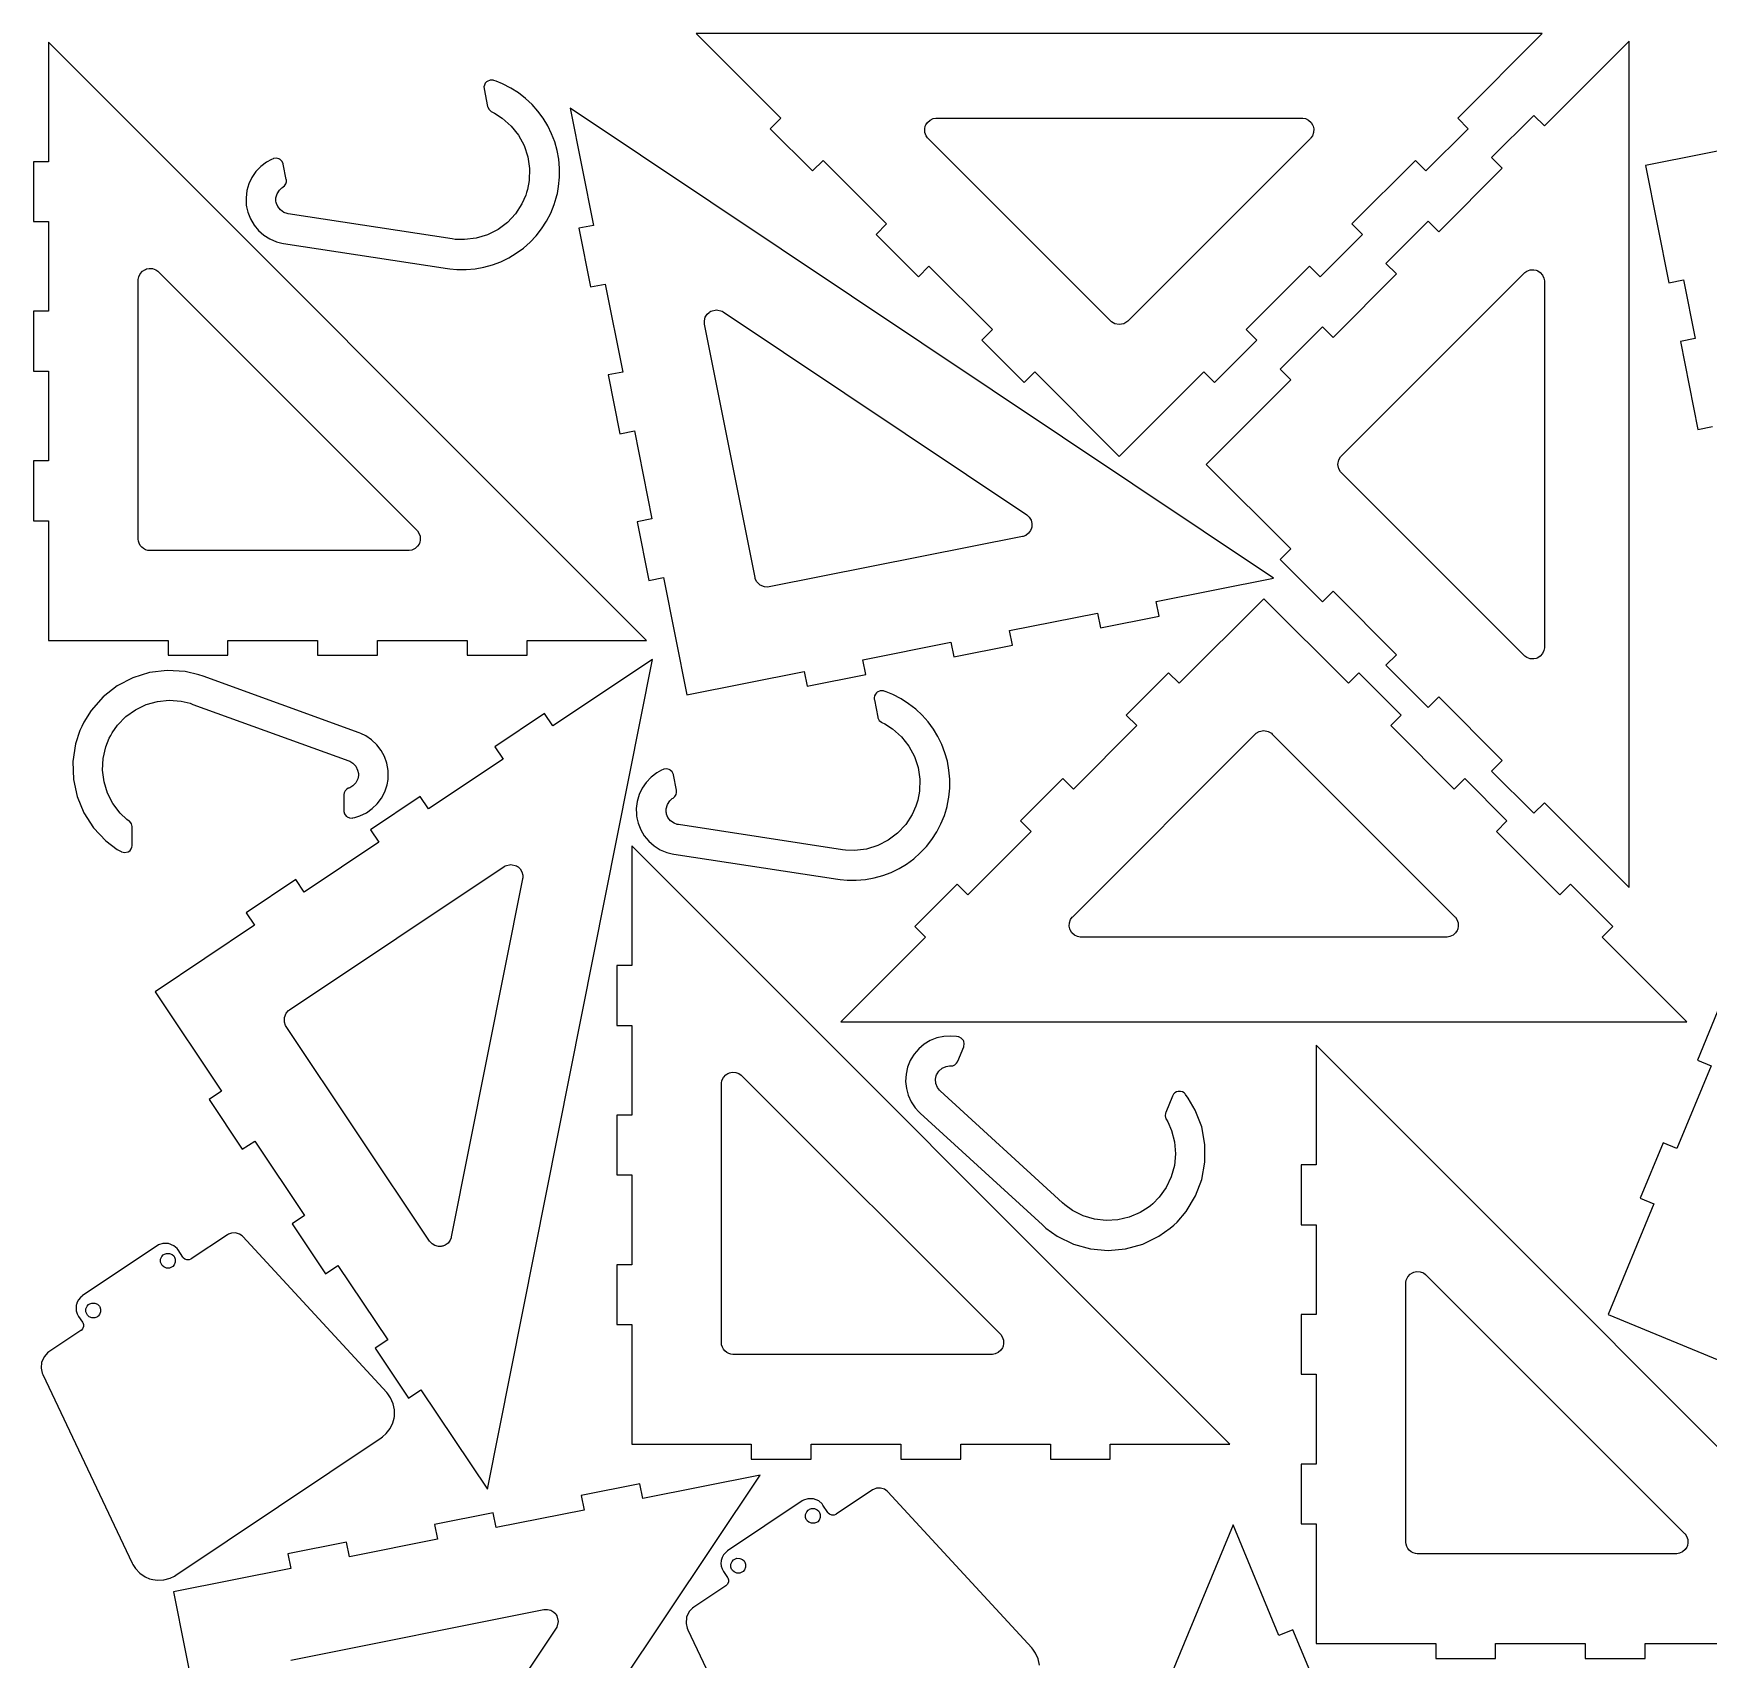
# Model space of a CAD drawing. Extents: x 0 to 47.2, y 0 to 95.3.
# Drawn here: x 0 to 28, y 68.08 to 95.26 of the extents above; entities that cross this region are included whole.
import ezdxf

# ---------------------------------------------------------------- set-up
doc = ezdxf.new("R2010")
doc.units = 0
doc.layers.get('0').update_dxf_attribs({"linetype": 'CONTINUOUS'})

msp = doc.modelspace()

# ---------------------------------------------------------------- linework, layer by layer
at = {"color": 0}
for points in [[(19.5654, 89.6071), (19.7421, 89.4303), (20.4493, 90.1374), (20.2725, 90.3142), (21.3331, 91.3747), (21.5099, 91.1981), (22.2171, 91.9051), (22.0403, 92.0819), (23.101, 93.1426), (23.2776, 92.9658), (23.9849, 93.6729), (23.8081, 93.8497), (25.2222, 95.2639), (11.0801, 95.2639), (12.4943, 93.8497), (12.3175, 93.6729), (13.0246, 92.9658), (13.2014, 93.1426), (14.2621, 92.0819), (14.0853, 91.9051), (14.7924, 91.1981), (14.9692, 91.3747), (16.0299, 90.3142), (15.8531, 90.1374), (16.5601, 89.4303), (16.7369, 89.6071), (18.1511, 88.1928), (19.5654, 89.6071)], [(2.25, 85.1199), (2.25, 84.8699), (3.25, 84.8699), (3.25, 85.1199), (4.75, 85.1199), (4.75, 84.8699), (5.75, 84.8699), (5.75, 85.1199), (7.25, 85.1199), (7.25, 84.8699), (8.25, 84.8699), (8.25, 85.1199), (10.25, 85.1199), (0.25, 95.1199), (0.25, 93.1199), (0, 93.1199), (0, 92.1199), (0.25, 92.1199), (0.25, 90.6199), (0, 90.6199), (0, 89.6199), (0.25, 89.6199), (0.25, 88.1199), (0, 88.1199), (0, 87.1199), (0.25, 87.1199), (0.25, 85.1199), (2.25, 85.1199)], [(21.0172, 86.6481), (20.8406, 86.4713), (21.5476, 85.7642), (21.7244, 85.941), (22.785, 84.8803), (22.6083, 84.7035), (23.3154, 83.9964), (23.4921, 84.1732), (24.5528, 83.1125), (24.376, 82.9357), (25.0831, 82.2286), (25.2599, 82.4054), (26.6742, 80.9911), (26.6742, 95.1333), (25.2599, 93.719), (25.0831, 93.8958), (24.376, 93.1887), (24.5528, 93.0119), (23.4921, 91.9514), (23.3154, 92.1281), (22.6083, 91.421), (22.785, 91.2443), (21.7244, 90.1835), (21.5476, 90.3604), (20.8406, 89.6532), (21.0172, 89.4764), (19.6031, 88.0622), (21.0172, 86.6481)], [(7.69612, 94.4799), (7.68554, 94.4836), (7.63146, 94.4843), (7.58176, 94.4631), (7.57335, 94.4557), (7.56717, 94.4504), (7.5516, 94.431), (7.53728, 94.4019), (7.53088, 94.3701), (7.53142, 94.3453), (7.53304, 94.3374), (7.59147, 94.0435), (7.59338, 94.0338), (7.61518, 93.9914), (7.65082, 93.9596), (7.65967, 93.9553), (7.70562, 93.9331), (7.8355, 93.8496), (7.98579, 93.7172), (8.10856, 93.5626), (8.20193, 93.3901), (8.26406, 93.204), (8.29303, 93.0087), (8.28694, 92.8086), (8.25911, 92.6568), (8.24393, 92.6079), (8.22874, 92.5592), (8.16536, 92.4185), (8.05675, 92.2503), (7.92199, 92.106), (7.76519, 91.9881), (7.59039, 91.899), (7.40153, 91.8415), (7.20269, 91.8179), (7.04839, 91.8229), (6.99794, 91.8307), (4.25672, 92.2496), (4.23856, 92.2524), (4.18587, 92.2719), (4.12642, 92.3137), (4.08208, 92.3713), (4.06011, 92.4229), (4.05658, 92.441), (4.053, 92.4589), (4.05339, 92.5151), (4.07238, 92.5853), (4.11128, 92.6465), (4.15246, 92.6849), (4.16813, 92.6943), (4.17622, 92.6993), (4.19754, 92.7192), (4.21772, 92.7508), (4.22754, 92.7872), (4.22781, 92.8164), (4.22597, 92.8257), (4.1754, 93.0799), (4.17356, 93.089), (4.15306, 93.1301), (4.11963, 93.1615), (4.11133, 93.166), (4.10297, 93.1703), (4.05817, 93.1803), (4.01269, 93.1742), (4.00407, 93.1706), (3.97592, 93.1586), (3.89551, 93.1136), (3.79969, 93.0413), (3.71778, 92.9554), (3.65093, 92.8582), (3.60032, 92.7515), (3.56711, 92.6376), (3.55246, 92.5183), (3.55387, 92.4262), (3.55767, 92.396), (3.56142, 92.3657), (3.58279, 92.2761), (3.62636, 92.1642), (3.68664, 92.0619), (3.76193, 91.971), (3.85069, 91.8933), (3.95128, 91.8303), (4.06196, 91.7838), (4.15099, 91.7599), (4.18121, 91.7553), (6.92199, 91.3365), (6.9605, 91.3306), (7.07736, 91.3201), (7.23101, 91.3185), (7.38217, 91.3311), (7.52994, 91.3576), (7.67356, 91.3974), (7.81218, 91.4497), (7.94504, 91.5143), (8.07135, 91.5906), (8.19021, 91.6778), (8.30094, 91.7757), (8.40261, 91.8835), (8.49447, 92.0008), (8.57574, 92.1271), (8.64556, 92.2617), (8.70318, 92.4042), (8.73839, 92.5161), (8.74772, 92.5539), (8.757, 92.5918), (8.77778, 92.7074), (8.79297, 92.8603), (8.79362, 93.0119), (8.78033, 93.1614), (8.75342, 93.3081), (8.71343, 93.4507), (8.66081, 93.5888), (8.59608, 93.7213), (8.51958, 93.8474), (8.43192, 93.9662), (8.3335, 94.0771), (8.22472, 94.1789), (8.10618, 94.271), (7.97825, 94.3525), (7.84136, 94.4224), (7.73301, 94.4674), (7.69612, 94.4799)], [(12.884, 84.6001), (12.9327, 84.3549), (13.9135, 84.55), (13.8648, 84.7951), (15.336, 85.0878), (15.3847, 84.8426), (16.3654, 85.0378), (16.3167, 85.2829), (17.7879, 85.5756), (17.8367, 85.3304), (18.8175, 85.5254), (18.7686, 85.7707), (20.7303, 86.1608), (8.97146, 94.0178), (9.36165, 92.0562), (9.11649, 92.0075), (9.31153, 91.0267), (9.55675, 91.0754), (9.84939, 89.6043), (9.60417, 89.5556), (9.79926, 88.5747), (10.0445, 88.6235), (10.3371, 87.1522), (10.0919, 87.1035), (10.287, 86.1228), (10.5322, 86.1715), (10.9224, 84.21), (12.884, 84.6001)], [(14.9571, 93.5082), (14.9467, 93.5186), (14.9218, 93.556), (14.9022, 93.6107), (14.8993, 93.6687), (14.9081, 93.7128), (14.9138, 93.7263), (14.9193, 93.7399), (14.9442, 93.7771), (14.9874, 93.816), (15.0399, 93.841), (15.0838, 93.8497), (15.0985, 93.8497), (21.2039, 93.8497), (21.2185, 93.8497), (21.2625, 93.841), (21.315, 93.816), (21.3581, 93.7771), (21.3829, 93.7399), (21.3886, 93.7263), (21.3942, 93.7128), (21.4029, 93.6687), (21.4, 93.6107), (21.3804, 93.556), (21.3557, 93.5186), (21.3453, 93.5082), (18.2926, 90.4556), (18.2787, 90.4418), (18.2264, 90.4117), (18.1511, 90.3969), (18.0758, 90.4117), (18.0235, 90.4418), (18.0097, 90.4556), (14.9571, 93.5082)], [(1.75, 91.1369), (1.75, 91.1517), (1.75874, 91.1956), (1.78369, 91.2481), (1.82264, 91.2911), (1.85992, 91.3161), (1.87349, 91.3217), (1.88699, 91.3274), (1.93099, 91.3361), (1.98899, 91.3331), (2.04372, 91.3136), (2.08106, 91.2888), (2.09142, 91.2783), (6.40858, 86.9613), (6.41889, 86.9508), (6.44379, 86.9136), (6.46326, 86.8589), (6.46625, 86.8008), (6.45751, 86.7568), (6.45193, 86.7432), (6.44629, 86.7297), (6.42133, 86.6925), (6.37825, 86.6535), (6.32574, 86.6286), (6.28179, 86.6199), (6.26714, 86.6199), (1.94997, 86.6199), (1.93989, 86.6199), (1.90967, 86.6239), (1.87213, 86.6356), (1.83817, 86.654), (1.80854, 86.6783), (1.78413, 86.7079), (1.76568, 86.7419), (1.75401, 86.7796), (1.75, 86.8097), (1.75, 86.8197), (1.75, 91.1369)], [(24.9185, 91.2564), (24.9289, 91.2667), (24.9661, 91.2917), (25.0208, 91.3111), (25.0789, 91.314), (25.1229, 91.3053), (25.1364, 91.2997), (25.15, 91.2942), (25.1872, 91.2692), (25.2263, 91.2261), (25.2511, 91.1736), (25.2599, 91.1296), (25.2599, 91.1149), (25.2599, 85.0096), (25.2599, 84.9949), (25.2511, 84.951), (25.2263, 84.8985), (25.1872, 84.8554), (25.15, 84.8304), (25.1364, 84.8247), (25.1229, 84.8192), (25.0789, 84.8106), (25.0208, 84.8135), (24.9661, 84.8329), (24.9289, 84.8578), (24.9185, 84.8681), (21.8658, 87.9208), (21.8519, 87.9346), (21.8218, 87.9871), (21.8072, 88.0622), (21.8218, 88.1375), (21.8519, 88.19), (21.8658, 88.2036), (24.9185, 91.2564)], [(11.2197, 90.4042), (11.2168, 90.4185), (11.2168, 90.4633), (11.231, 90.5197), (11.2608, 90.5696), (11.2925, 90.6013), (11.3047, 90.6094), (11.3215, 90.6207), (11.4158, 90.6431), (11.5101, 90.6207), (11.527, 90.6094), (16.6033, 87.2175), (16.6156, 87.2093), (16.6472, 87.1776), (16.6771, 87.1278), (16.6913, 87.0714), (16.6913, 87.0265), (16.6885, 87.0122), (16.6856, 86.9978), (16.6683, 86.9564), (16.6338, 86.9097), (16.5871, 86.8751), (16.5457, 86.8579), (16.5313, 86.855), (12.2971, 86.0128), (12.278, 86.009), (12.2177, 86.0131), (12.1469, 86.0426), (12.0925, 86.0967), (12.0657, 86.1508), (12.0619, 86.1699), (11.2197, 90.4042)], [(19.1525, 84.4022), (18.9758, 84.579), (18.2687, 83.8719), (18.4454, 83.6951), (17.3849, 82.6344), (17.2081, 82.8113), (16.501, 82.1042), (16.6776, 81.9274), (15.6171, 80.8668), (15.4403, 81.0435), (14.7332, 80.3364), (14.91, 80.1596), (13.4957, 78.7454), (27.6379, 78.7454), (26.2236, 80.1596), (26.4004, 80.3364), (25.6933, 81.0435), (25.5165, 80.8668), (24.4558, 81.9274), (24.6326, 82.1042), (23.9256, 82.8113), (23.7488, 82.6344), (22.6881, 83.6951), (22.8649, 83.8719), (22.1578, 84.579), (21.981, 84.4022), (20.5668, 85.8165), (19.1525, 84.4022)], [(1.46317, 81.5878), (1.47282, 81.5822), (1.52567, 81.571), (1.57856, 81.5821), (1.58826, 81.5875), (1.59532, 81.5917), (1.61442, 81.6076), (1.63411, 81.6333), (1.6466, 81.6632), (1.65093, 81.6878), (1.65093, 81.696), (1.65093, 81.9956), (1.65093, 82.0094), (1.63781, 82.0512), (1.6091, 82.0893), (1.60129, 82.0953), (1.56049, 82.1261), (1.44938, 82.2333), (1.32785, 82.3924), (1.23758, 82.5679), (1.17963, 82.7554), (1.155, 82.95), (1.16471, 83.1472), (1.20969, 83.3422), (1.26666, 83.4858), (1.29107, 83.5307), (1.31548, 83.5756), (1.40506, 83.7013), (1.54443, 83.8451), (1.70469, 83.9603), (1.88151, 84.0454), (2.07032, 84.0985), (2.26676, 84.1181), (2.46642, 84.1025), (2.61675, 84.0674), (2.66476, 84.0499), (5.2716, 83.1043), (5.28879, 83.0981), (5.33664, 83.0686), (5.38683, 83.0161), (5.41911, 82.951), (5.43056, 82.896), (5.43056, 82.8776), (5.43056, 82.8593), (5.41917, 82.8043), (5.38688, 82.7392), (5.33675, 82.6867), (5.2889, 82.6571), (5.27171, 82.6508), (5.26275, 82.6476), (5.23796, 82.6324), (5.21197, 82.6051), (5.19526, 82.5714), (5.18935, 82.5429), (5.18935, 82.5333), (5.18935, 82.2742), (5.18935, 82.2607), (5.20144, 82.2206), (5.22814, 82.1832), (5.23546, 82.1772), (5.24274, 82.1713), (5.28467, 82.1528), (5.33051, 82.1499), (5.33974, 82.1518), (5.36957, 82.1579), (5.45725, 82.1864), (5.56532, 82.2387), (5.66243, 82.3069), (5.74696, 82.3893), (5.81743, 82.4839), (5.87224, 82.5892), (5.90978, 82.7033), (5.92643, 82.7939), (5.92865, 82.8243), (5.93083, 82.8549), (5.92736, 82.9469), (5.90647, 83.0651), (5.86735, 83.1772), (5.81119, 83.281), (5.73926, 83.3746), (5.65294, 83.456), (5.55344, 83.5232), (5.47076, 83.564), (5.44211, 83.5743), (2.83567, 84.5197), (2.76324, 84.5461), (2.53603, 84.5978), (2.23525, 84.6178), (1.94043, 84.5824), (1.65881, 84.4949), (1.39751, 84.3582), (1.16374, 84.1751), (0.96468, 83.9486), (0.84022, 83.7518), (0.80756, 83.6819), (0.7749, 83.6121), (0.70334, 83.3904), (0.65701, 83.0925), (0.66618, 82.7958), (0.72846, 82.5075), (0.84164, 82.2351), (1.00336, 81.9861), (1.21132, 81.7679), (1.39654, 81.6265), (1.46317, 81.5878)], [(3.14312, 77.5825), (2.93522, 77.4436), (3.49078, 76.6121), (3.69868, 76.751), (4.53201, 75.5039), (4.32417, 75.365), (4.87972, 74.5335), (5.08757, 74.6724), (5.92096, 73.4251), (5.71306, 73.2862), (6.26867, 72.4549), (6.47651, 72.5938), (7.58768, 70.9308), (10.3466, 84.8011), (8.68371, 83.69), (8.54482, 83.8979), (7.71332, 83.3424), (7.85226, 83.1344), (6.60504, 82.3011), (6.46615, 82.5089), (5.63465, 81.9533), (5.77354, 81.7456), (4.52636, 80.9122), (4.38747, 81.12), (3.55599, 80.5644), (3.69488, 80.3567), (2.03196, 79.2454), (3.14312, 77.5825)], [(14.22, 84.2701), (14.2093, 84.2738), (14.1553, 84.2744), (14.1056, 84.2532), (14.0972, 84.2458), (14.091, 84.2406), (14.0754, 84.2211), (14.0611, 84.1921), (14.0547, 84.1603), (14.0553, 84.1354), (14.0569, 84.1275), (14.1153, 83.8336), (14.1172, 83.8239), (14.139, 83.7815), (14.1747, 83.7497), (14.1835, 83.7454), (14.2294, 83.7232), (14.3594, 83.6397), (14.5096, 83.5074), (14.6324, 83.3528), (14.7258, 83.1803), (14.7879, 82.9942), (14.8168, 82.7989), (14.8108, 82.5987), (14.7829, 82.4469), (14.7678, 82.3981), (14.7526, 82.3493), (14.6893, 82.2086), (14.5806, 82.0404), (14.4458, 81.8961), (14.289, 81.7782), (14.1143, 81.6892), (13.9254, 81.6317), (13.7265, 81.6081), (13.5722, 81.6131), (13.5217, 81.6208), (10.7805, 82.0397), (10.7624, 82.0425), (10.7097, 82.0621), (10.6503, 82.1039), (10.6059, 82.1614), (10.5839, 82.2131), (10.5804, 82.2311), (10.5768, 82.249), (10.5773, 82.3053), (10.5962, 82.3754), (10.6351, 82.4368), (10.6763, 82.475), (10.692, 82.4844), (10.7001, 82.4894), (10.7214, 82.5093), (10.7416, 82.541), (10.7514, 82.5774), (10.7517, 82.6065), (10.7498, 82.6158), (10.6993, 82.87), (10.6974, 82.8792), (10.6769, 82.9203), (10.6434, 82.9517), (10.6351, 82.9561), (10.6268, 82.9604), (10.582, 82.9706), (10.5366, 82.9643), (10.5279, 82.9607), (10.4998, 82.9488), (10.4194, 82.9037), (10.3236, 82.8314), (10.2416, 82.7456), (10.1747, 82.6483), (10.1241, 82.5417), (10.0909, 82.4278), (10.0763, 82.3085), (10.0777, 82.2164), (10.0815, 82.1861), (10.0852, 82.1558), (10.1066, 82.0663), (10.1502, 81.9543), (10.2104, 81.8521), (10.2857, 81.7613), (10.3745, 81.6835), (10.4751, 81.6204), (10.5858, 81.5739), (10.6748, 81.5501), (10.705, 81.5454), (13.4459, 81.1267), (13.4844, 81.1208), (13.6012, 81.1103), (13.7549, 81.1086), (13.906, 81.1213), (14.0538, 81.1478), (14.1974, 81.1875), (14.3361, 81.2399), (14.4689, 81.3046), (14.5951, 81.3807), (14.714, 81.4681), (14.8247, 81.5658), (14.9264, 81.6736), (15.0183, 81.791), (15.0996, 81.9172), (15.1694, 82.0518), (15.2269, 82.1943), (15.2622, 82.3062), (15.2715, 82.344), (15.2808, 82.3819), (15.3017, 82.4975), (15.3168, 82.6504), (15.3175, 82.8021), (15.3042, 82.9515), (15.2772, 83.0982), (15.2374, 83.2408), (15.1847, 83.3789), (15.1199, 83.5114), (15.0435, 83.6375), (14.9558, 83.7564), (14.8574, 83.8672), (14.7486, 83.969), (14.63, 84.0611), (14.5021, 84.1426), (14.3651, 84.2125), (14.2568, 84.2575), (14.22, 84.2701)], [(23.761, 80.501), (23.7713, 80.4907), (23.7961, 80.4533), (23.8156, 80.3986), (23.8186, 80.3407), (23.8099, 80.2967), (23.8043, 80.2831), (23.7986, 80.2696), (23.7736, 80.2324), (23.7306, 80.1933), (23.6781, 80.1685), (23.6342, 80.1596), (23.6194, 80.1596), (17.5142, 80.1596), (17.4994, 80.1596), (17.4554, 80.1685), (17.4031, 80.1933), (17.3599, 80.2324), (17.3349, 80.2696), (17.3293, 80.2831), (17.3236, 80.2967), (17.315, 80.3407), (17.3179, 80.3986), (17.3374, 80.4533), (17.3624, 80.4907), (17.3726, 80.501), (20.4254, 83.5538), (20.439, 83.5675), (20.4915, 83.5978), (20.5668, 83.6124), (20.6421, 83.5978), (20.6944, 83.5675), (20.7082, 83.5538), (23.761, 80.501)], [(11.9999, 71.6839), (11.9999, 71.4339), (12.9999, 71.4339), (12.9999, 71.6839), (14.4999, 71.6839), (14.4999, 71.4339), (15.4999, 71.4339), (15.4999, 71.6839), (16.9999, 71.6839), (16.9999, 71.4339), (17.9999, 71.4339), (17.9999, 71.6839), (19.9999, 71.6839), (9.99989, 81.6839), (9.99989, 79.6839), (9.74989, 79.6839), (9.74989, 78.6839), (9.99989, 78.6839), (9.99989, 77.1839), (9.74989, 77.1839), (9.74989, 76.1839), (9.99989, 76.1839), (9.99989, 74.6839), (9.74989, 74.6839), (9.74989, 73.6839), (9.99989, 73.6839), (9.99989, 71.6839), (11.9999, 71.6839)], [(7.86838, 81.3412), (7.88519, 81.3525), (7.97949, 81.375), (8.07379, 81.3525), (8.0906, 81.3412), (8.10275, 81.3331), (8.1345, 81.3014), (8.16428, 81.2515), (8.1785, 81.1951), (8.1785, 81.1503), (8.17567, 81.136), (6.98454, 75.1478), (6.98167, 75.1335), (6.96446, 75.0921), (6.92979, 75.0454), (6.88319, 75.0107), (6.84174, 74.9936), (6.82742, 74.9907), (6.81304, 74.9879), (6.76818, 74.9879), (6.71186, 75.0021), (6.66194, 75.0318), (6.63021, 75.0636), (6.62213, 75.0757), (4.22364, 78.6653), (4.21278, 78.6815), (4.19342, 78.7389), (4.19374, 78.8154), (4.22276, 78.8864), (4.26258, 78.9319), (4.27881, 78.9428), (7.86838, 81.3412)], [(19.2565, 77.5308), (19.2515, 77.5374), (19.2333, 77.5542), (19.2053, 77.5704), (19.174, 77.5789), (19.1492, 77.58), (19.1411, 77.5789), (19.1329, 77.5779), (19.1092, 77.5704), (19.0811, 77.5542), (19.0582, 77.5314), (19.0449, 77.5104), (19.0417, 77.5028), (18.9271, 77.226), (18.9233, 77.2169), (18.9178, 77.1696), (18.9299, 77.1233), (18.9347, 77.1149), (18.9607, 77.0708), (19.0222, 76.9293), (19.0736, 76.7357), (19.0899, 76.539), (19.0717, 76.3436), (19.02, 76.1544), (18.9356, 75.976), (18.8193, 75.8129), (18.7118, 75.7021), (18.6721, 75.67), (18.6324, 75.6379), (18.5015, 75.556), (18.3176, 75.4765), (18.1254, 75.4314), (17.9296, 75.4204), (17.7347, 75.4436), (17.5458, 75.5007), (17.3674, 75.5915), (17.2418, 75.6815), (17.2042, 75.716), (15.1578, 77.5871), (15.1442, 77.5996), (15.1113, 77.6451), (15.085, 77.7128), (15.08, 77.7853), (15.0906, 77.8406), (15.0976, 77.8575), (15.1046, 77.8744), (15.1361, 77.9208), (15.1908, 77.9688), (15.2574, 77.9981), (15.3128, 78.0069), (15.3311, 78.0063), (15.3406, 78.0058), (15.3693, 78.0104), (15.4037, 78.0256), (15.4322, 78.0504), (15.4486, 78.0744), (15.4522, 78.0832), (15.5514, 78.3226), (15.555, 78.3314), (15.5607, 78.3769), (15.5504, 78.4217), (15.5458, 78.4299), (15.5414, 78.4382), (15.5097, 78.4714), (15.4685, 78.4915), (15.4593, 78.4933), (15.4293, 78.499), (15.3374, 78.5063), (15.2175, 78.4993), (15.1017, 78.4735), (14.9921, 78.4297), (14.8907, 78.3693), (14.7999, 78.2929), (14.7215, 78.2019), (14.6714, 78.1246), (14.6578, 78.0972), (14.6442, 78.07), (14.6121, 77.9836), (14.5861, 77.8664), (14.5794, 77.7478), (14.5915, 77.6304), (14.6222, 77.5165), (14.6708, 77.4082), (14.7369, 77.3081), (14.7978, 77.2387), (14.8203, 77.2182), (16.8665, 75.3472), (16.9233, 75.2951), (17.1135, 75.1604), (17.3838, 75.0271), (17.6696, 74.9468), (17.9633, 74.9199), (18.2571, 74.9462), (18.5431, 75.026), (18.8136, 75.1589), (19.004, 75.2932), (19.061, 75.3451), (19.1178, 75.3971), (19.2687, 75.5747), (19.4256, 75.8321), (19.5306, 76.1099), (19.5833, 76.4), (19.5831, 76.695), (19.5289, 76.9868), (19.4203, 77.2681), (19.3033, 77.4696), (19.2565, 77.5308)], [(11.4999, 77.7011), (11.4999, 77.7158), (11.5086, 77.7597), (11.5336, 77.8122), (11.5725, 77.8553), (11.6098, 77.8803), (11.6234, 77.8858), (11.6369, 77.8914), (11.6809, 77.9001), (11.7389, 77.8972), (11.7936, 77.8778), (11.8309, 77.8528), (11.8413, 77.8425), (16.1585, 73.5253), (16.1688, 73.515), (16.1937, 73.4776), (16.2132, 73.4229), (16.2161, 73.3649), (16.2074, 73.321), (16.2018, 73.3074), (16.1963, 73.2939), (16.1712, 73.2565), (16.1282, 73.2176), (16.0757, 73.1926), (16.0317, 73.1839), (16.0171, 73.1839), (11.6999, 73.1839), (11.6898, 73.1839), (11.6596, 73.1879), (11.622, 73.1996), (11.5881, 73.2181), (11.5585, 73.2425), (11.534, 73.2721), (11.5156, 73.3061), (11.5039, 73.3436), (11.4999, 73.3739), (11.4999, 73.3839), (11.4999, 77.7011)], [(3.24376, 75.184), (2.63775, 74.779), (2.62961, 74.7736), (2.60097, 74.764), (2.56267, 74.7642), (2.52718, 74.7786), (2.50439, 74.7986), (2.49903, 74.8067), (2.41569, 74.9314), (2.40213, 74.9517), (2.34526, 75.0014), (2.25657, 75.0376), (2.16075, 75.0381), (2.08914, 75.0139), (2.06896, 75.0003), (0.82172, 74.1669), (0.81152, 74.1601), (0.78364, 74.1357), (0.75271, 74.0979), (0.72971, 74.055), (0.71777, 74.0199), (0.71544, 74.0079), (0.71305, 73.9958), (0.71061, 73.9589), (0.71539, 73.9103), (0.72955, 73.8636), (0.74593, 73.8304), (0.75277, 73.8201), (0.81923, 73.7207), (0.82286, 73.7153), (0.83409, 73.6847), (0.83539, 73.6522), (0.83415, 73.6457), (0.83284, 73.6392), (0.81917, 73.6096), (0.79709, 73.5857), (0.79161, 73.5821), (0.25868, 73.226), (0.2366, 73.2113), (0.18115, 73.151), (0.13612, 73.0564), (0.12625, 72.9521), (0.14285, 72.8719), (0.15424, 72.8479), (1.64865, 69.6957), (1.6601, 69.6717), (1.70497, 69.6039), (1.77875, 69.5271), (1.86714, 69.4678), (1.94146, 69.4351), (1.96729, 69.4281), (1.99306, 69.4208), (2.07357, 69.4107), (2.17996, 69.4164), (2.28271, 69.4444), (2.35596, 69.4793), (2.37819, 69.4942), (5.81461, 71.7903), (5.83697, 71.8053), (5.89757, 71.8599), (5.963, 71.9446), (6.0089, 72.0414), (6.03011, 72.1201), (6.03331, 72.1468), (6.03646, 72.1736), (6.0344, 72.2551), (6.01253, 72.36), (5.96886, 72.4576), (5.92279, 72.525), (5.90457, 72.5447), (3.50201, 75.1532), (3.49007, 75.1661), (3.44499, 75.1962), (3.37858, 75.2162), (3.30925, 75.2125), (3.25836, 75.1938), (3.24376, 75.184)], [(2.14426, 74.681), (2.13747, 74.6911), (2.12537, 74.7269), (2.1256, 74.7749), (2.14378, 74.8192), (2.16863, 74.8476), (2.17876, 74.8543), (2.18886, 74.8611), (2.22467, 74.8732), (2.27257, 74.8731), (2.31694, 74.8549), (2.34538, 74.83), (2.35215, 74.8199), (2.35889, 74.8097), (2.37099, 74.7739), (2.37076, 74.726), (2.35265, 74.6817), (2.32775, 74.6532), (2.31765, 74.6464), (2.30751, 74.6397), (2.27171, 74.6276), (2.22379, 74.6278), (2.17942, 74.646), (2.15099, 74.6708), (2.14426, 74.681)], [(22.9408, 74.3685), (22.9408, 74.3832), (22.9496, 74.4271), (22.9746, 74.4796), (23.0135, 74.5228), (23.0507, 74.5476), (23.0643, 74.5532), (23.0778, 74.5589), (23.1218, 74.5676), (23.1799, 74.5646), (23.2346, 74.5451), (23.2718, 74.5203), (23.2822, 74.5099), (27.5994, 70.1928), (27.6097, 70.1824), (27.6347, 70.1451), (27.6542, 70.0903), (27.6571, 70.0324), (27.6483, 69.9883), (27.6428, 69.9747), (27.6372, 69.9612), (27.6122, 69.924), (27.5692, 69.885), (27.5167, 69.8601), (27.4726, 69.8513), (27.4581, 69.8513), (23.1408, 69.8513), (23.1307, 69.8513), (23.1006, 69.8554), (23.0631, 69.8671), (23.029, 69.8854), (22.9994, 69.9099), (22.975, 69.9394), (22.9565, 69.9735), (22.9449, 70.0111), (22.9408, 70.0413), (22.9408, 70.0514), (22.9408, 74.3685)], [(0.89589, 73.8493), (0.88911, 73.8594), (0.87701, 73.8953), (0.87723, 73.9432), (0.89534, 73.9876), (0.92025, 74.016), (0.93039, 74.0228), (0.94048, 74.0296), (0.97629, 74.0417), (1.0242, 74.0414), (1.06852, 74.0233), (1.09695, 73.9985), (1.10373, 73.9883), (1.11046, 73.9782), (1.12256, 73.9424), (1.1224, 73.8944), (1.10422, 73.8501), (1.07937, 73.8217), (1.06928, 73.8149), (1.05914, 73.8082), (1.02333, 73.7961), (0.97542, 73.7963), (0.93104, 73.8144), (0.90261, 73.8393), (0.89589, 73.8493)], [(12.9263, 70.4144), (12.9195, 70.4246), (12.9074, 70.4604), (12.9077, 70.5083), (12.9258, 70.5526), (12.9507, 70.5811), (12.9608, 70.5878), (12.9709, 70.5946), (13.0067, 70.6067), (13.0546, 70.6065), (13.099, 70.5883), (13.1274, 70.5635), (13.1342, 70.5533), (13.1409, 70.5432), (13.1531, 70.5075), (13.1528, 70.4596), (13.1347, 70.4151), (13.1098, 70.3867), (13.0997, 70.38), (13.0896, 70.3732), (13.0538, 70.3611), (13.0059, 70.3614), (12.9615, 70.3794), (12.9331, 70.4043), (12.9263, 70.4144)], [(11.678, 69.5829), (11.6712, 69.5931), (11.6591, 69.6289), (11.6592, 69.6768), (11.6774, 69.7211), (11.7023, 69.7494), (11.7124, 69.7563), (11.7225, 69.7631), (11.7583, 69.7751), (11.8062, 69.775), (11.8506, 69.7568), (11.879, 69.7319), (11.8858, 69.7218), (11.8925, 69.7117), (11.9046, 69.6758), (11.9044, 69.6279), (11.8863, 69.5836), (11.8614, 69.5551), (11.8513, 69.5483), (11.8412, 69.5417), (11.8053, 69.5296), (11.7574, 69.5297), (11.7131, 69.5479), (11.6847, 69.5728), (11.678, 69.5829)]]:
    msp.add_lwpolyline(points, close=True, dxfattribs=at)
for points in [[(29.8885, 93.6421), (26.9461, 93.0568), (27.3362, 91.0953), (27.5815, 91.144), (27.7765, 90.1633), (27.5314, 90.1146), (27.824, 88.6433), (28.0692, 88.6921)], [(28.1979, 79.0287), (27.8153, 78.1049), (28.0461, 78.0092), (27.4721, 76.6233), (27.2411, 76.719), (26.8585, 75.7951), (27.0894, 75.6994), (26.3242, 73.8517), (28.1718, 73.0864)], [(31.4408, 68.3513), (21.4408, 78.3513), (21.4408, 76.3513), (21.1908, 76.3513), (21.1908, 75.3513), (21.4408, 75.3513), (21.4408, 73.8513), (21.1908, 73.8513), (21.1908, 72.8513), (21.4408, 72.8513), (21.4408, 71.3513), (21.1908, 71.3513), (21.1908, 70.3513), (21.4408, 70.3513), (21.4408, 68.3513), (23.4408, 68.3513), (23.4408, 68.3513), (23.4408, 68.1013), (24.4408, 68.1013), (24.4408, 68.3513), (25.9408, 68.3513), (25.9408, 68.1013), (26.9408, 68.1013), (26.9408, 68.3513), (28.4408, 68.3513)], [(4.29015, 59.4071), (12.1471, 71.1658), (10.1855, 70.7757), (10.1367, 71.0208), (9.15597, 70.8257), (9.20475, 70.5806), (7.73356, 70.2879), (7.68479, 70.5331), (6.704, 70.3381), (6.75276, 70.0928), (5.28157, 69.8001), (5.23281, 70.0454), (4.25201, 69.8503), (4.30078, 69.6051), (2.33925, 69.2149), (2.72944, 67.2533)], [(16.8164, 67.9886), (16.7946, 68.0935), (16.7508, 68.1913), (16.7049, 68.2586), (16.6867, 68.2783), (14.284, 70.8867), (14.2721, 70.8996), (14.2269, 70.9299), (14.1606, 70.9499), (14.0913, 70.946), (14.0404, 70.9272), (14.0258, 70.9175), (14.0258, 70.9175), (13.4198, 70.5125), (13.4117, 70.5072), (13.383, 70.4975), (13.3447, 70.4976), (13.3092, 70.5122), (13.2865, 70.5321), (13.2811, 70.5401), (13.1977, 70.6649), (13.1842, 70.6851), (13.1273, 70.7349), (13.0386, 70.7712), (12.9428, 70.7715), (12.8712, 70.7474), (12.851, 70.7339), (11.6038, 69.9004), (11.5936, 69.8936), (11.5657, 69.8693), (11.5348, 69.8315), (11.5118, 69.7885), (11.4998, 69.7535), (11.4974, 69.7414), (11.4951, 69.7294), (11.4926, 69.6924), (11.4974, 69.6439), (11.5116, 69.5972), (11.528, 69.5639), (11.5348, 69.5538), (11.6012, 69.4543), (11.6049, 69.4488), (11.6162, 69.4182), (11.6175, 69.3857), (11.6162, 69.3792), (11.6149, 69.3728), (11.6012, 69.3432), (11.5792, 69.3192), (11.5737, 69.3156), (11.0407, 68.9594), (11.0186, 68.9447), (10.9632, 68.8844), (10.9182, 68.79), (10.9083, 68.6857), (10.9249, 68.6054), (10.9363, 68.5815), (12.4307, 65.4293)], [(21.4342, 67.6585), (21.0514, 68.5824), (20.8204, 68.4868), (20.0551, 70.3346), (14.6432, 57.2689)], [(4.29921, 68.0754), (8.53342, 68.9176), (8.53342, 68.9176), (8.54775, 68.9206), (8.59261, 68.9206), (8.64893, 68.9063), (8.69883, 68.8765), (8.73058, 68.8447), (8.73872, 68.8326), (8.74994, 68.8157), (8.7724, 68.7215), (8.74994, 68.6272), (8.73872, 68.6104), (5.34674, 63.5339)]]:
    msp.add_lwpolyline(points, dxfattribs=at)

doc.saveas('drawing.dxf')
